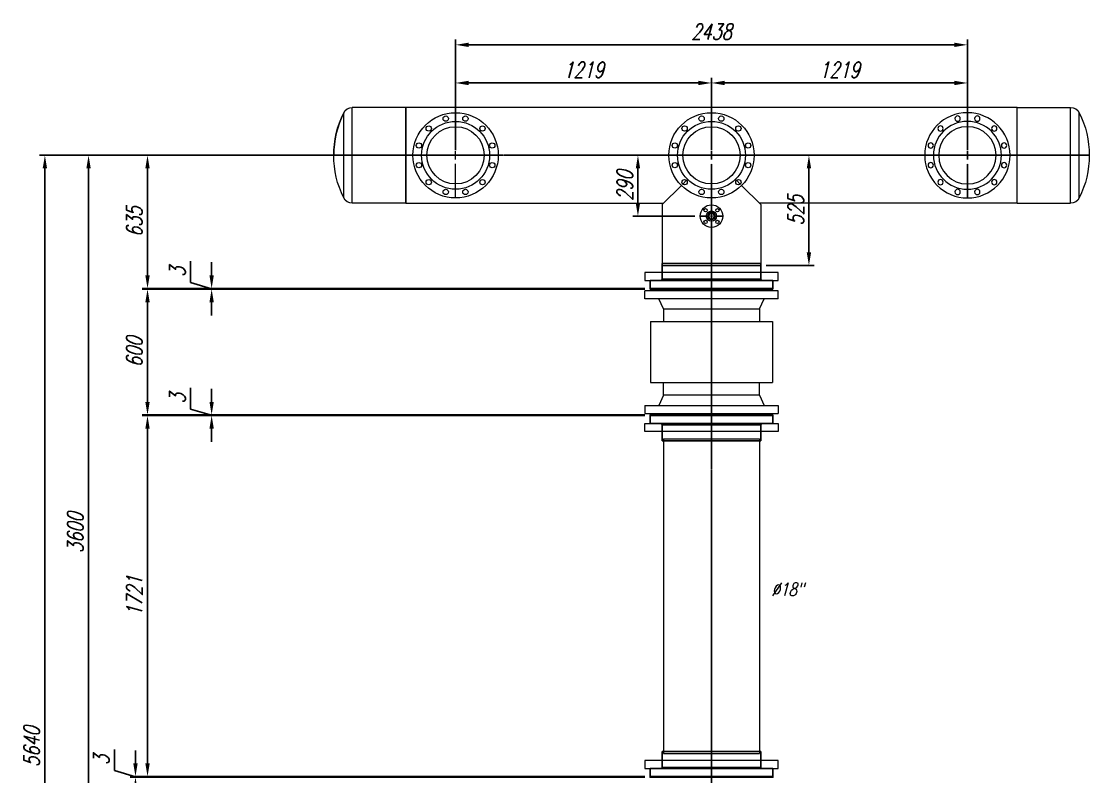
# Model space of a CAD drawing. Header units: inches. Extents: x 52169 to 69006, y 13152 to 42758.
# Drawn here: x 52206 to 57309, y 38850 to 42450 of the extents above; entities that cross this region are included whole.
import ezdxf

# ---------------------------------------------------------------- set-up
doc = ezdxf.new("R2010")
doc.units = ezdxf.units.IN
doc.header["$MEASUREMENT"] = 0
doc.linetypes.add('CENTER', pattern=[50.8, 31.75, -6.35, 6.35, -6.35])
doc.layers.add('IA-DIBUJO', color=3, linetype='Continuous')
doc.layers.add('IA-EJES', color=4, linetype='CENTER')
doc.layers.add('IA-TITLE', color=6, linetype='Continuous', lineweight=13)
doc.styles.add('ING-AMB', font='romans.shx', dxfattribs={"width": 0.75, "oblique": 15})
doc.dimstyles.new('ING-AMB 25', dxfattribs={"dimscale": 25, "dimtxt": 3, "dimasz": 2.5, "dimexe": 1, "dimexo": 1, "dimgap": 1, "dimtad": 1, "dimdec": 0, "dimzin": 0, "dimdsep": 46, "dimtxsty": 'ING-AMB', "dimcen": 0.1, "dimclrd": 7, "dimclre": 7, "dimclrt": 2, "dimadec": 0, "dimazin": 0, "dimtfac": 1, "dimtdec": 0, "dimtmove": 0, "dimatfit": 0, "dimfxl": 1.25, "dimtolj": 1, "dimtzin": 0, "dimarcsym": 1})

# ---------------------------------------------------------------- blocks, each defined once
blk = doc.blocks.new('*U12')
at = {"color": 0, "linetype": 'Continuous', "lineweight": 0, "transparency": 16777216}
for p, q in [((0, 40.64), (0, 203.32)), ((-203.32, 0), (-40.64, 0)), ((-20.32, 0), (20.32, 0)), ((0, -20.32), (0, 20.32)), ((40.64, 0), (203.32, 0)), ((0, -203.32), (0, -40.64))]:
    blk.add_line(p, q, dxfattribs=at)
blk = doc.blocks.new('*U13')
at = {"layer": 'IA-EJES', "color": 0, "ltscale": 0.25, "transparency": 16777216}
for p, q in [((0, 40.64), (0, 203.32)), ((-203.32, 0), (-40.64, 0)), ((40.64, 0), (203.32, 0)), ((0, -203.32), (0, -40.64))]:
    blk.add_line(p, q, dxfattribs=at)
at = {"layer": 'IA-EJES', "color": 0, "linetype": 'Continuous', "ltscale": 0.25, "transparency": 16777216}
for p, q in [((-20.32, 0), (20.32, 0)), ((0, -20.32), (0, 20.32))]:
    blk.add_line(p, q, dxfattribs=at)
blk = doc.blocks.new('*U15')
at = {"layer": 'IA-EJES', "color": 0, "ltscale": 0.25, "transparency": 16777216}
for p, q in [((0, 10.795), (0, 54.095)), ((-54.095, 0), (-10.795, 0)), ((10.795, 0), (54.095, 0)), ((0, -54.095), (0, -10.795))]:
    blk.add_line(p, q, dxfattribs=at)
at = {"layer": 'IA-EJES', "color": 0, "linetype": 'Continuous', "ltscale": 0.25, "transparency": 16777216}
for p, q in [((-5.3975, 0), (5.3975, 0)), ((0, -5.3975), (0, 5.3975))]:
    blk.add_line(p, q, dxfattribs=at)
blk = doc.blocks.new('stub end 450')
at = {"color": 8}
for p, q in [((48858.4, 37919.1), (48858.4, 38504.1)), ((48858.4, 38504.1), (48896.4, 38504.1)), ((48896.4, 38504.1), (48896.4, 37919.1)), ((48902.4, 37976.6), (48902.4, 38446.6)), ((48978.4, 38446.6), (48902.4, 38446.6)), ((48978.4, 37976.6), (48978.4, 38446.6)), ((48902.4, 37976.6), (48978.4, 37976.6)), ((48896.4, 37919.1), (48858.4, 37919.1))]:
    blk.add_line(p, q, dxfattribs=at)
for centre, start, end in [((48902.4, 38452.6), 180, 270), ((48902.4, 37970.6), 90, 180)]:
    blk.add_arc(centre, 6, start, end, dxfattribs=at)
blk = doc.blocks.new('*U16')
at = {"layer": 'IA-EJES', "color": 0, "ltscale": 0.25, "transparency": 16777216}
for p, q in [((0, 40.64), (0, 203.32)), ((-203.32, 0), (-40.64, 0)), ((40.64, 0), (203.32, 0)), ((0, -203.32), (0, -40.64))]:
    blk.add_line(p, q, dxfattribs=at)
at = {"layer": 'IA-EJES', "color": 0, "linetype": 'Continuous', "ltscale": 0.25, "transparency": 16777216}
for p, q in [((-20.32, 0), (20.32, 0)), ((0, -20.32), (0, 20.32))]:
    blk.add_line(p, q, dxfattribs=at)
blk = doc.blocks.new('*D169')
at = {"color": 7, "lineweight": -2, "transparency": 16777216}
for p, q in [((55175.9, 40570.6), (52781.4, 40570.6)), ((52806.4, 38912.1), (52806.4, 40508.1)), ((55175.9, 38849.6), (52781.4, 38849.6))]:
    blk.add_line(p, q, dxfattribs=at)
at = {"color": 7, "transparency": 16777216}
for points in [[(52796, 40508.1), (52816.8, 40508.1), (52806.4, 40570.6)], [(52796, 38912.1), (52816.8, 38912.1), (52806.4, 38849.6)]]:
    blk.add_solid(points, dxfattribs=at)
at = {"layer": 'Defpoints', "color": 0, "transparency": 16777216}
for p in [(52806.4, 40570.6), (55200.9, 40570.6), (55200.9, 38849.6, 0)]:
    blk.add_point(p, dxfattribs=at)
at = {"color": 2, "transparency": 16777216, "insert": (52743.9, 39710.1), "char_height": 75, "attachment_point": 5, "rotation": 90, "style": 'ING-AMB'}
blk.add_mtext('\\A1;1721', dxfattribs=at)
blk = doc.blocks.new('*D94')
at = {"color": 7, "lineweight": -2, "transparency": 16777216}
for p, q in [((53011.9, 40602.1), (53011.9, 40703.2)), ((53111.9, 40636.1), (53111.9, 40698.6)), ((53111.9, 40572.1), (53011.9, 40602.1)), ((55175.9, 40573.6), (53086.9, 40573.6)), ((53111.9, 40573.6), (53111.9, 40570.6)), ((53111.9, 40573.6), (53111.9, 40570.6)), ((55175.9, 40570.6), (53086.9, 40570.6)), ((53111.9, 40508.1), (53111.9, 40445.6))]:
    blk.add_line(p, q, dxfattribs=at)
at = {"color": 7, "transparency": 16777216}
for points in [[(53101.5, 40636.1), (53122.3, 40636.1), (53111.9, 40573.6)], [(53101.5, 40508.1), (53122.3, 40508.1), (53111.9, 40570.6)]]:
    blk.add_solid(points, dxfattribs=at)
at = {"layer": 'Defpoints', "color": 0, "transparency": 16777216}
for p in [(55200.9, 40573.6), (53111.9, 40570.6), (55200.9, 40570.6)]:
    blk.add_point(p, dxfattribs=at)
at = {"color": 2, "transparency": 16777216, "insert": (52949.4, 40652.7), "char_height": 75, "attachment_point": 5, "rotation": 90, "style": 'ING-AMB'}
blk.add_mtext('\\A1;3', dxfattribs=at)
blk = doc.blocks.new('*D37')
at = {"color": 7, "lineweight": -2, "transparency": 16777216}
for p, q in [((53757.2, 41811.6), (52500.5, 41811.6)), ((52525.5, 38274.1), (52525.5, 41749.1)), ((53543.4, 38211.6), (52500.5, 38211.6))]:
    blk.add_line(p, q, dxfattribs=at)
at = {"color": 7, "transparency": 16777216}
for points in [[(52515.1, 41749.1), (52535.9, 41749.1), (52525.5, 41811.6)], [(52515.1, 38274.1), (52535.9, 38274.1), (52525.5, 38211.6)]]:
    blk.add_solid(points, dxfattribs=at)
at = {"layer": 'Defpoints', "color": 0, "transparency": 16777216}
for p in [(52525.5, 41811.6), (53782.2, 41811.6, 0), (53568.4, 38211.6)]:
    blk.add_point(p, dxfattribs=at)
at = {"color": 2, "transparency": 16777216, "insert": (52463, 40011.6), "char_height": 75, "attachment_point": 5, "rotation": 90, "style": 'ING-AMB'}
blk.add_mtext('\\A1;3600', dxfattribs=at)
blk = doc.blocks.new('*D38')
at = {"color": 7, "lineweight": -2, "transparency": 16777216}
for p, q in [((52649, 38878.1), (52649, 38979.2)), ((52749, 38912.1), (52749, 38974.6)), ((52749, 38848.1), (52649, 38878.1)), ((55150.9, 38849.6), (52724, 38849.6)), ((55175.9, 38846.6), (52724, 38846.6)), ((52749, 38846.6), (52749, 38849.6)), ((52749, 38846.6), (52749, 38849.6)), ((52749, 38784.1), (52749, 38721.6))]:
    blk.add_line(p, q, dxfattribs=at)
at = {"color": 7, "transparency": 16777216}
for points in [[(52738.6, 38912.1), (52759.4, 38912.1), (52749, 38849.6)], [(52738.6, 38784.1), (52759.4, 38784.1), (52749, 38846.6)]]:
    blk.add_solid(points, dxfattribs=at)
at = {"layer": 'Defpoints', "color": 0, "transparency": 16777216}
for p in [(52749, 38849.6), (55175.9, 38849.6, 0), (55200.9, 38846.6, 0)]:
    blk.add_point(p, dxfattribs=at)
at = {"color": 2, "transparency": 16777216, "insert": (52586.5, 38928.7), "char_height": 75, "attachment_point": 5, "rotation": 90, "style": 'ING-AMB'}
blk.add_mtext('\\A1;3', dxfattribs=at)
blk = doc.blocks.new('*D131')
at = {"color": 7, "lineweight": -2, "transparency": 16777216}
for p, q in [((53668.6, 41811.6), (52292.4, 41811.6)), ((52317.4, 41749.1), (52317.4, 36234.2)), ((53248.4, 36171.7), (52292.4, 36171.7))]:
    blk.add_line(p, q, dxfattribs=at)
at = {"color": 7, "transparency": 16777216}
for points in [[(52306.9, 41749.1), (52327.8, 41749.1), (52317.4, 41811.6)], [(52306.9, 36234.2), (52327.8, 36234.2), (52317.4, 36171.7)]]:
    blk.add_solid(points, dxfattribs=at)
at = {"layer": 'Defpoints', "color": 0, "transparency": 16777216}
for p in [(53693.6, 41811.6, 0), (52317.4, 36171.7), (53273.4, 36171.7)]:
    blk.add_point(p, dxfattribs=at)
at = {"color": 2, "transparency": 16777216, "insert": (52254.9, 38991.6), "char_height": 75, "attachment_point": 5, "rotation": 90, "style": 'ING-AMB'}
blk.add_mtext('\\A1;5640', dxfattribs=at)
blk = doc.blocks.new('*D132')
at = {"color": 7, "lineweight": -2, "transparency": 16777216}
for p, q in [((54274.2, 41836.6), (54274.2, 42181.5)), ((54336.7, 42156.5), (55430.9, 42156.5)), ((55493.4, 41836.6), (55493.4, 42181.5))]:
    blk.add_line(p, q, dxfattribs=at)
at = {"color": 7, "transparency": 16777216}
for points in [[(54336.7, 42166.9), (54336.7, 42146.1), (54274.2, 42156.5)], [(55430.9, 42166.9), (55430.9, 42146.1), (55493.4, 42156.5)]]:
    blk.add_solid(points, dxfattribs=at)
at = {"layer": 'Defpoints', "color": 0, "transparency": 16777216}
for p in [(55493.4, 42156.5), (54274.2, 41811.6, 0), (55493.4, 41811.6, 0)]:
    blk.add_point(p, dxfattribs=at)
at = {"color": 2, "transparency": 16777216, "insert": (54883.8, 42219), "char_height": 75, "attachment_point": 5, "style": 'ING-AMB'}
blk.add_mtext('\\A1;1219', dxfattribs=at)
blk = doc.blocks.new('*D40')
at = {"color": 7, "lineweight": -2, "transparency": 16777216}
for p, q in [((55150.9, 41173.6), (52781.4, 41173.6)), ((52806.4, 41111.1), (52806.4, 40636.1)), ((55175.9, 40573.6), (52781.4, 40573.6))]:
    blk.add_line(p, q, dxfattribs=at)
at = {"color": 7, "transparency": 16777216}
for points in [[(52796, 41111.1), (52816.8, 41111.1), (52806.4, 41173.6)], [(52796, 40636.1), (52816.8, 40636.1), (52806.4, 40573.6)]]:
    blk.add_solid(points, dxfattribs=at)
at = {"layer": 'Defpoints', "color": 0, "transparency": 16777216}
for p in [(55175.9, 41173.6, 0), (52806.4, 40573.6), (55200.9, 40573.6)]:
    blk.add_point(p, dxfattribs=at)
at = {"color": 2, "transparency": 16777216, "insert": (52743.9, 40873.6), "char_height": 75, "attachment_point": 5, "rotation": 90, "style": 'ING-AMB'}
blk.add_mtext('\\A1;600', dxfattribs=at)
blk = doc.blocks.new('*D41')
at = {"color": 7, "lineweight": -2, "transparency": 16777216}
for p, q in [((53011.9, 41205.1), (53011.9, 41306.2)), ((53111.9, 41239.1), (53111.9, 41301.6)), ((53111.9, 41175.1), (53011.9, 41205.1)), ((55175.9, 41176.6), (53086.9, 41176.6)), ((55175.9, 41173.6), (53086.9, 41173.6)), ((53111.9, 41173.6), (53111.9, 41176.6)), ((53111.9, 41173.6), (53111.9, 41176.6)), ((53111.9, 41111.1), (53111.9, 41048.6))]:
    blk.add_line(p, q, dxfattribs=at)
at = {"color": 7, "transparency": 16777216}
for points in [[(53101.5, 41239.1), (53122.3, 41239.1), (53111.9, 41176.6)], [(53101.5, 41111.1), (53122.3, 41111.1), (53111.9, 41173.6)]]:
    blk.add_solid(points, dxfattribs=at)
at = {"layer": 'Defpoints', "color": 0, "transparency": 16777216}
for p in [(53111.9, 41176.6), (55200.9, 41176.6), (55200.9, 41173.6)]:
    blk.add_point(p, dxfattribs=at)
at = {"color": 2, "transparency": 16777216, "insert": (52949.4, 41255.7), "char_height": 75, "attachment_point": 5, "rotation": 90, "style": 'ING-AMB'}
blk.add_mtext('\\A1;3', dxfattribs=at)
blk = doc.blocks.new('*D133')
at = {"color": 7, "lineweight": -2, "transparency": 16777216}
for p, q in [((53716.2, 41811.6), (52781.4, 41811.6)), ((52806.4, 41239.1), (52806.4, 41749.1)), ((55175.9, 41176.6), (52781.4, 41176.6))]:
    blk.add_line(p, q, dxfattribs=at)
at = {"color": 7, "transparency": 16777216}
for points in [[(52796, 41749.1), (52816.8, 41749.1), (52806.4, 41811.6)], [(52796, 41239.1), (52816.8, 41239.1), (52806.4, 41176.6)]]:
    blk.add_solid(points, dxfattribs=at)
at = {"layer": 'Defpoints', "color": 0, "transparency": 16777216}
for p in [(52806.4, 41811.6), (53741.2, 41811.6, 0), (55200.9, 41176.6, 0)]:
    blk.add_point(p, dxfattribs=at)
at = {"color": 2, "transparency": 16777216, "insert": (52743.9, 41494.1), "char_height": 75, "attachment_point": 5, "rotation": 90, "style": 'ING-AMB'}
blk.add_mtext('\\A1;635', dxfattribs=at)
blk = doc.blocks.new('*D134')
at = {"color": 7, "lineweight": -2, "transparency": 16777216}
for p, q in [((55900.9, 41811.6), (55982.6, 41811.6)), ((55957.6, 41349.1), (55957.6, 41749.1)), ((55753.4, 41286.6), (55982.6, 41286.6))]:
    blk.add_line(p, q, dxfattribs=at)
at = {"color": 7, "transparency": 16777216}
for points in [[(55947.2, 41749.1), (55968, 41749.1), (55957.6, 41811.6)], [(55947.2, 41349.1), (55968, 41349.1), (55957.6, 41286.6)]]:
    blk.add_solid(points, dxfattribs=at)
at = {"layer": 'Defpoints', "color": 0, "transparency": 16777216}
for p in [(55875.9, 41811.6, 0), (55957.6, 41811.6), (55728.4, 41286.6, 0)]:
    blk.add_point(p, dxfattribs=at)
at = {"color": 2, "transparency": 16777216, "insert": (55895.1, 41549.1), "char_height": 75, "attachment_point": 5, "rotation": 90, "style": 'ING-AMB'}
blk.add_mtext('\\A1;525', dxfattribs=at)
blk = doc.blocks.new('*D135')
at = {"color": 7, "lineweight": -2, "transparency": 16777216}
for p, q in [((55493.4, 41836.6), (55493.4, 42181.5)), ((55555.9, 42156.5), (56650.1, 42156.5)), ((56712.6, 41836.6), (56712.6, 42181.5))]:
    blk.add_line(p, q, dxfattribs=at)
at = {"color": 7, "transparency": 16777216}
for points in [[(55555.9, 42166.9), (55555.9, 42146.1), (55493.4, 42156.5)], [(56650.1, 42166.9), (56650.1, 42146.1), (56712.6, 42156.5)]]:
    blk.add_solid(points, dxfattribs=at)
at = {"layer": 'Defpoints', "color": 0, "transparency": 16777216}
for p in [(56712.6, 42156.5), (55493.4, 41811.6, 0), (56712.6, 41811.6, 0)]:
    blk.add_point(p, dxfattribs=at)
at = {"color": 2, "transparency": 16777216, "insert": (56103, 42219), "char_height": 75, "attachment_point": 5, "style": 'ING-AMB'}
blk.add_mtext('\\A1;1219', dxfattribs=at)
blk = doc.blocks.new('*D136')
at = {"color": 7, "lineweight": -2, "transparency": 16777216}
for p, q in [((54274.2, 41836.6), (54274.2, 42363.3)), ((56712.6, 41836.6), (56712.6, 42363.3)), ((54336.7, 42338.3), (56650.1, 42338.3))]:
    blk.add_line(p, q, dxfattribs=at)
at = {"color": 7, "transparency": 16777216}
for points in [[(54336.7, 42348.7), (54336.7, 42327.9), (54274.2, 42338.3)], [(56650.1, 42348.7), (56650.1, 42327.9), (56712.6, 42338.3)]]:
    blk.add_solid(points, dxfattribs=at)
at = {"layer": 'Defpoints', "color": 0, "transparency": 16777216}
for p in [(56712.6, 42338.3), (54274.2, 41811.6, 0), (56712.6, 41811.6, 0)]:
    blk.add_point(p, dxfattribs=at)
at = {"color": 2, "transparency": 16777216, "insert": (55493.4, 42400.8), "char_height": 75, "attachment_point": 5, "style": 'ING-AMB'}
blk.add_mtext('\\A1;2438', dxfattribs=at)
blk = doc.blocks.new('*D150')
at = {"color": 7, "lineweight": -2, "transparency": 16777216}
for p, q in [((55468.4, 41811.6), (55117.9, 41811.6)), ((55142.9, 41584.1), (55142.9, 41749.1)), ((55414.4, 41521.6), (55117.9, 41521.6))]:
    blk.add_line(p, q, dxfattribs=at)
at = {"color": 7, "transparency": 16777216}
for points in [[(55132.5, 41749.1), (55153.3, 41749.1), (55142.9, 41811.6)], [(55132.5, 41584.1), (55153.3, 41584.1), (55142.9, 41521.6)]]:
    blk.add_solid(points, dxfattribs=at)
at = {"layer": 'Defpoints', "color": 0, "transparency": 16777216}
for p in [(55142.9, 41811.6), (55493.4, 41811.6, 0), (55439.4, 41521.6, 0)]:
    blk.add_point(p, dxfattribs=at)
at = {"color": 2, "transparency": 16777216, "insert": (55080.4, 41666.6), "char_height": 75, "attachment_point": 5, "rotation": 90, "style": 'ING-AMB'}
blk.add_mtext('\\A1;290', dxfattribs=at)

msp = doc.modelspace()

# ---------------------------------------------------------------- hatches: boundary and pattern name
h = msp.add_hatch()
h.set_pattern_fill('ANSI32', color=1, scale=25, angle=90)
h.set_pattern_definition([(135, (-1016.022, 1346.706), (-6.6291261, -6.6291261), []), (135, (-1016.022, 1351.125), (-6.6291261, -6.6291261), [])])
h.paths.add_polyline_path([(55785.9, 41173.6), (55785.9, 41176.6), (55200.9, 41176.6), (55200.9, 41173.6)])
h = msp.add_hatch()
h.set_pattern_fill('ANSI32', color=1, scale=25, angle=90)
h.set_pattern_definition([(135, (-1016.022, 1351.158), (-6.6291261, -6.6291261), []), (135, (-1016.022, 1355.577), (-6.6291261, -6.6291261), [])])
h.paths.add_polyline_path([(55200.9, 40573.6), (55200.9, 40570.6), (55785.9, 40570.6), (55785.9, 40573.6)])

# ---------------------------------------------------------------- linework, layer by layer
at = {"color": 2, "linetype": 'Continuous', "lineweight": 0, "extrusion": (0, 1, -2.22045e-16)}
for p, q in [((55493.4, 41948.1, 0), (55493.4, 41948.1, 0)), ((55374.4, 41692.6, 0), (55356.4, 41674.7, 0)), ((55493.4, 41675.1, 0), (55493.4, 41675.1, 0)), ((55630.3, 41674.7, 0), (55612.4, 41692.6, 0))]:
    msp.add_line(p, q, dxfattribs=at)
at = {"color": 2, "linetype": 'Continuous', "lineweight": 0, "extrusion": (0, 1, 0)}
for p, q in [((55810.9, 41166.1), (55175.9, 41166.1)), ((55175.9, 41128), (55175.9, 41166.1)), ((55226.9, 41166.1), (55226.9, 41173.6)), ((55759.9, 41166.1), (55759.9, 41173.6)), ((55810.9, 41128), (55810.9, 41166.1)), ((55810.9, 41128), (55175.9, 41128)), ((55264.9, 41079.2), (55241.8, 41128)), ((55721.9, 41079.2), (55744.9, 41128)), ((55264.9, 41079.2), (55721.9, 41079.2)), ((55264.9, 41079.2), (55264.9, 41018.6)), ((55721.9, 41079.2), (55721.9, 41018.6)), ((55203.4, 41018.6), (55783.4, 41018.6)), ((55203.4, 41018.6), (55203.4, 40728.6)), ((55783.4, 41018.6), (55783.4, 40728.6)), ((55203.4, 40728.6), (55783.4, 40728.6)), ((55264.9, 40668), (55264.9, 40728.6)), ((55721.9, 40668), (55721.9, 40728.6)), ((55264.9, 40668), (55241.8, 40619.2)), ((55721.9, 40668), (55264.9, 40668)), ((55721.9, 40668), (55744.9, 40619.2)), ((55175.9, 40619.2), (55810.9, 40619.2)), ((55175.9, 40619.2), (55175.9, 40581.1)), ((55175.9, 40581.1), (55810.9, 40581.1)), ((55226.9, 40581.1), (55226.9, 40573.6)), ((55759.9, 40581.1), (55759.9, 40573.6)), ((55810.9, 40619.2), (55810.9, 40581.1))]:
    msp.add_line(p, q, dxfattribs=at)
at = {"color": 0, "linetype": 'Continuous', "lineweight": 0, "extrusion": (0, 1, 0)}
for p, q in [((55759.9, 41173.6), (55226.9, 41173.6)), ((55226.9, 40573.6), (55759.9, 40573.6))]:
    msp.add_line(p, q, dxfattribs=at)
at = {"color": 1, "elevation": 0}
for points in [[(55785.9, 41173.6), (55200.9, 41173.6), (55200.9, 41176.6), (55785.9, 41176.6)], [(55785.9, 38849.6), (55200.9, 38849.6), (55200.9, 38846.6), (55785.9, 38846.6)]]:
    msp.add_lwpolyline(points, close=True, dxfattribs=at)
at = {"color": 1}
msp.add_lwpolyline([(55785.9, 40573.6), (55200.9, 40573.6), (55200.9, 40570.6), (55785.9, 40570.6)], close=True, dxfattribs=at)
at = {"color": 2, "linetype": 'Continuous', "lineweight": 0}
for points in [[(55175.9, 41252.7, 0), (55175.9, 41214.6, 0), (55810.9, 41214.6, 0), (55810.9, 41252.7, 0)], [(55175.9, 40494.5, 0), (55175.9, 40532.6, 0), (55810.9, 40532.6, 0), (55810.9, 40494.5, 0)], [(55175.9, 38925.7, 0), (55175.9, 38887.6, 0), (55810.9, 38887.6, 0), (55810.9, 38925.7, 0)]]:
    msp.add_polyline3d(points, close=True, dxfattribs=at)
for centre, radius in [((54274.2, 41811.6, 0), 203.2), ((55493.4, 41811.6, 0), 203.2), ((54274.2, 41811.6, 0), 161.9), ((54146.2, 41939.6, 0), 12.7), ((54227.3, 41986.4, 0), 12.7), ((54321, 41986.4, 0), 12.7), ((54402.2, 41939.6, 0), 12.7), ((55493.4, 41811.6, 0), 161.9), ((55365.4, 41939.6, 0), 12.7), ((55446.5, 41986.4, 0), 12.7), ((55540.2, 41986.4, 0), 12.7), ((55621.4, 41939.6, 0), 12.7), ((54274.2, 41811.6, 0), 136.5), ((54274.2, 41811.6, 0), 136.5), ((55493.4, 41811.6, 0), 136.5), ((54099.4, 41858.4, 0), 12.7), ((54449, 41858.4, 0), 12.7), ((55318.6, 41858.4, 0), 12.7), ((55668.2, 41858.4, 0), 12.7), ((54099.4, 41764.8, 0), 12.7), ((54449, 41764.8, 0), 12.7), ((55318.6, 41764.8, 0), 12.7), ((55668.2, 41764.8, 0), 12.7), ((54146.2, 41683.6, 0), 12.7), ((54402.2, 41683.6, 0), 12.7), ((55365.4, 41683.6, 0), 12.7), ((55621.4, 41683.6, 0), 12.7), ((54227.3, 41636.8, 0), 12.7), ((54321, 41636.8, 0), 12.7), ((55446.5, 41636.8, 0), 12.7), ((55540.2, 41636.8, 0), 12.7), ((55465.4, 41549.8, 0), 7.87), ((55493.4, 41521.8, 0), 24.6), ((55521.4, 41549.8, 0), 7.87), ((55465.4, 41493.8, 0), 7.87), ((55493.4, 41521.8, 0), 17.3), ((55521.4, 41493.8, 0), 7.87)]:
    msp.add_circle(centre, radius, dxfattribs=at)
at = {"color": 2, "linetype": 'Continuous', "lineweight": 0, "extrusion": (0, -2.22045e-16, -1)}
for centre, radius in [((-56712.6, 41811.6, 0), 203.2), ((-56712.6, 41811.6, 0), 161.9), ((-56584.6, 41939.6, 0), 12.7), ((-56665.7, 41986.4, 0), 12.7), ((-56759.4, 41986.4, 0), 12.7), ((-56840.5, 41939.6, 0), 12.7), ((-56712.6, 41811.6, 0), 136.5), ((-56537.8, 41858.4, 0), 12.7), ((-56887.4, 41858.4, 0), 12.7), ((-56537.8, 41764.8, 0), 12.7), ((-56887.4, 41764.8, 0), 12.7), ((-56584.6, 41683.6, 0), 12.7), ((-56840.5, 41683.6, 0), 12.7), ((-56665.7, 41636.8, 0), 12.7), ((-56759.4, 41636.8, 0), 12.7), ((-55493.4, 41521.8, 0), 16.7), ((-55493.4, 41521.8, 0), 13.3)]:
    msp.add_circle(centre, radius, dxfattribs=at)
for start, end in [(270, 90), (90, 270)]:
    msp.add_arc((-55493.4, 41521.8, 0), 54, start, end, dxfattribs=at)
at = {"layer": 'IA-DIBUJO', "color": 3, "linetype": 'Continuous', "lineweight": 0, "extrusion": (0, 1, -2.22045e-16)}
for p, q in [((53741.2, 41608.5, 0), (53741.2, 42014.7, 0)), ((53782.2, 41583.1, 0), (53782.2, 42040.1, 0)), ((54036.6, 42040.1, 0), (53782.2, 42040.1, 0)), ((54036.6, 41583, 0), (54036.6, 42040.2, 0)), ((56950.1, 42040.2, 0), (54036.6, 42040.2, 0)), ((54036.6, 42040.1, 0), (54036.6, 41583.1, 0)), ((56950.1, 41583, 0), (56950.1, 42040.2, 0)), ((56950.1, 42040.1, 0), (57204.6, 42040.1, 0)), ((57204.6, 41583.1, 0), (57204.6, 42040.1, 0)), ((57245.5, 41608.5, 0), (57245.5, 42014.7, 0)), ((55349.7, 41667.9, 0), (55258.4, 41576.6, 0)), ((55728.4, 41576.6, 0), (55637.1, 41667.9, 0)), ((54036.6, 41583.1, 0), (53782.2, 41583.1, 0)), ((54036.6, 41583, 0), (55264.8, 41583, 0)), ((55258.4, 41576.6, 0), (55258.4, 41286.6, 0)), ((56950.1, 41583, 0), (55722, 41583, 0)), ((55728.4, 41576.6, 0), (55728.4, 41286.6, 0)), ((56950.1, 41583.1, 0), (57204.6, 41583.1, 0)), ((55264.8, 40460.6, 0), (55264.8, 38959.6, 0)), ((55722, 40460.6, 0), (55722, 38959.6, 0))]:
    msp.add_line(p, q, dxfattribs=at)
at = {"layer": 'IA-DIBUJO', "color": 3, "linetype": 'Continuous', "lineweight": 0}
for p, q in [((55258.4, 41286.6, 0), (55728.4, 41286.6, 0)), ((55264.8, 40460.6), (55722, 40460.6)), ((55264.8, 38959.6, 0), (55722, 38959.6, 0))]:
    msp.add_line(p, q, dxfattribs=at)
at = {"layer": 'IA-DIBUJO', "color": 3, "linetype": 'Continuous', "lineweight": 0, "extrusion": (0, -2.22045e-16, -1)}
msp.add_circle((-56712.6, 41811.6, 0), 136.5, dxfattribs=at)
for centre, radius, start, end in [((-54150.6, 41811.6, 0), 457, 333.6122, 26.3878), ((-53782.2, 41994.4, 0), 45.7, 26.3878, 90), ((-57204.6, 41994.4, 0), 45.7, 90, 153.6122), ((-56836.1, 41811.6, 0), 457, 153.6122, 206.3878), ((-53782.2, 41628.8, 0), 45.7, 270, 333.6122), ((-57204.6, 41628.8, 0), 45.7, 206.3878, 270)]:
    msp.add_arc(centre, radius, start, end, dxfattribs=at)
at = {"layer": 'IA-DIBUJO', "color": 3, "linetype": 'Continuous', "lineweight": 0}
msp.add_arc((54150.6, 41811.6, 0), 457, 153.6122, 180, dxfattribs=at)
at = {"layer": 'IA-EJES', "ltscale": 0.25}
for p, q in [((53693.6, 41811.6, 0), (57293.1, 41811.6, 0)), ((55493.4, 41608.3), (55493.4, 38211.6))]:
    msp.add_line(p, q, dxfattribs=at)

# ---------------------------------------------------------------- block references
at = {"color": 2, "linetype": 'Continuous', "lineweight": 0}
msp.add_blockref('*U12', (54274.2, 41811.6, 0), dxfattribs=at)
at = {"xscale": -1, "rotation": 270}
for p in [(17281.8, -7681.8, 0), (17281.8, -10008.8, 0)]:
    msp.add_blockref('stub end 450', p, dxfattribs=at)
at = {"rotation": 270}
msp.add_blockref('stub end 450', (17281.8, 89429), dxfattribs=at)
at = {"layer": 'IA-EJES', "ltscale": 0.25}
msp.add_blockref('*U16', (55493.4, 41811.6, 0), dxfattribs=at)
at = {"layer": 'IA-EJES', "ltscale": 0.25, "extrusion": (0, -2.22045e-16, -1)}
for name, p in [('*U13', (-56712.6, 41811.6, 0)), ('*U15', (-55493.4, 41521.8, 0))]:
    msp.add_blockref(name, p, dxfattribs=at)

# ---------------------------------------------------------------- texts
at = {"layer": 'IA-TITLE', "insert": (55779.1, 39773.5, -123.2), "char_height": 62.5, "attachment_point": 1, "style": 'ING-AMB'}
msp.add_mtext_dynamic_manual_height_columns('%%C18"', width=90.757, gutter_width=250, heights=[0], dxfattribs=at)

# ---------------------------------------------------------------- dimensions: what is measured, and where the dimension line sits
for base, p1, p2, picture, middle in [((56712.6, 42338.3), (54274.2, 41811.6, 0), (56712.6, 41811.6, 0), '*D136', (55493.4, 42400.8)), ((55493.4, 42156.5), (54274.2, 41811.6, 0), (55493.4, 41811.6, 0), '*D132', (54883.8, 42219)), ((56712.6, 42156.5), (55493.4, 41811.6, 0), (56712.6, 41811.6, 0), '*D135', (56103, 42219))]:
    dim = msp.add_linear_dim(base=base, p1=p1, p2=p2, dimstyle='ING-AMB 25', override={"dimpost": '\\X'})
    dim.commit()
    dim.dimension.update_dxf_attribs({"geometry": picture, "text_midpoint": middle})
for base, p1, p2, angle, override, picture, middle in [((52317.4, 36171.7), (53693.6, 41811.6, 0), (53273.4, 36171.7), 90, {"dimpost": '\\X'}, '*D131', (52254.9, 38991.6)), ((52525.5, 41811.6), (53568.4, 38211.6), (53782.2, 41811.6, 0), 90, {"dimpost": '\\X'}, '*D37', (52463, 40011.6)), ((52806.4, 41811.6), (55200.9, 41176.6, 0), (53741.2, 41811.6, 0), 90, {"dimpost": '\\X'}, '*D133', (52743.9, 41494.1)), ((55142.9, 41811.6), (55439.4, 41521.6, 0), (55493.4, 41811.6, 0), 90, {"dimpost": '\\X'}, '*D150', (55080.4, 41666.6)), ((55957.6, 41811.6), (55728.4, 41286.6, 0), (55875.9, 41811.6, 0), 90, {"dimpost": '\\X'}, '*D134', (55895.1, 41549.1)), ((53111.9, 41176.6), (55200.9, 41173.6), (55200.9, 41176.6), 270, {"dimpost": '\\X', "dimtmove": 1}, '*D41', (52949.4, 41230.1)), ((52806.4, 40573.6), (55175.9, 41173.6, 0), (55200.9, 40573.6), 270, {"dimpost": '\\X'}, '*D40', (52743.9, 40873.6)), ((53111.9, 40570.6), (55200.9, 40573.6), (55200.9, 40570.6), 90, {"dimpost": '\\X', "dimtmove": 1}, '*D94', (52949.4, 40627.1)), ((52806.4, 40570.6), (55200.9, 38849.6, 0), (55200.9, 40570.6), 90, {"dimpost": '\\X'}, '*D169', (52743.9, 39710.1)), ((52749, 38849.6), (55200.9, 38846.6, 0), (55175.9, 38849.6, 0), 90, {"dimpost": '\\X', "dimtmove": 1}, '*D38', (52586.5, 38903.1))]:
    dim = msp.add_linear_dim(base=base, p1=p1, p2=p2, angle=angle, dimstyle='ING-AMB 25', override=override)
    dim.commit()
    dim.dimension.update_dxf_attribs({"geometry": picture, "text_midpoint": middle})

doc.saveas('drawing.dxf')
